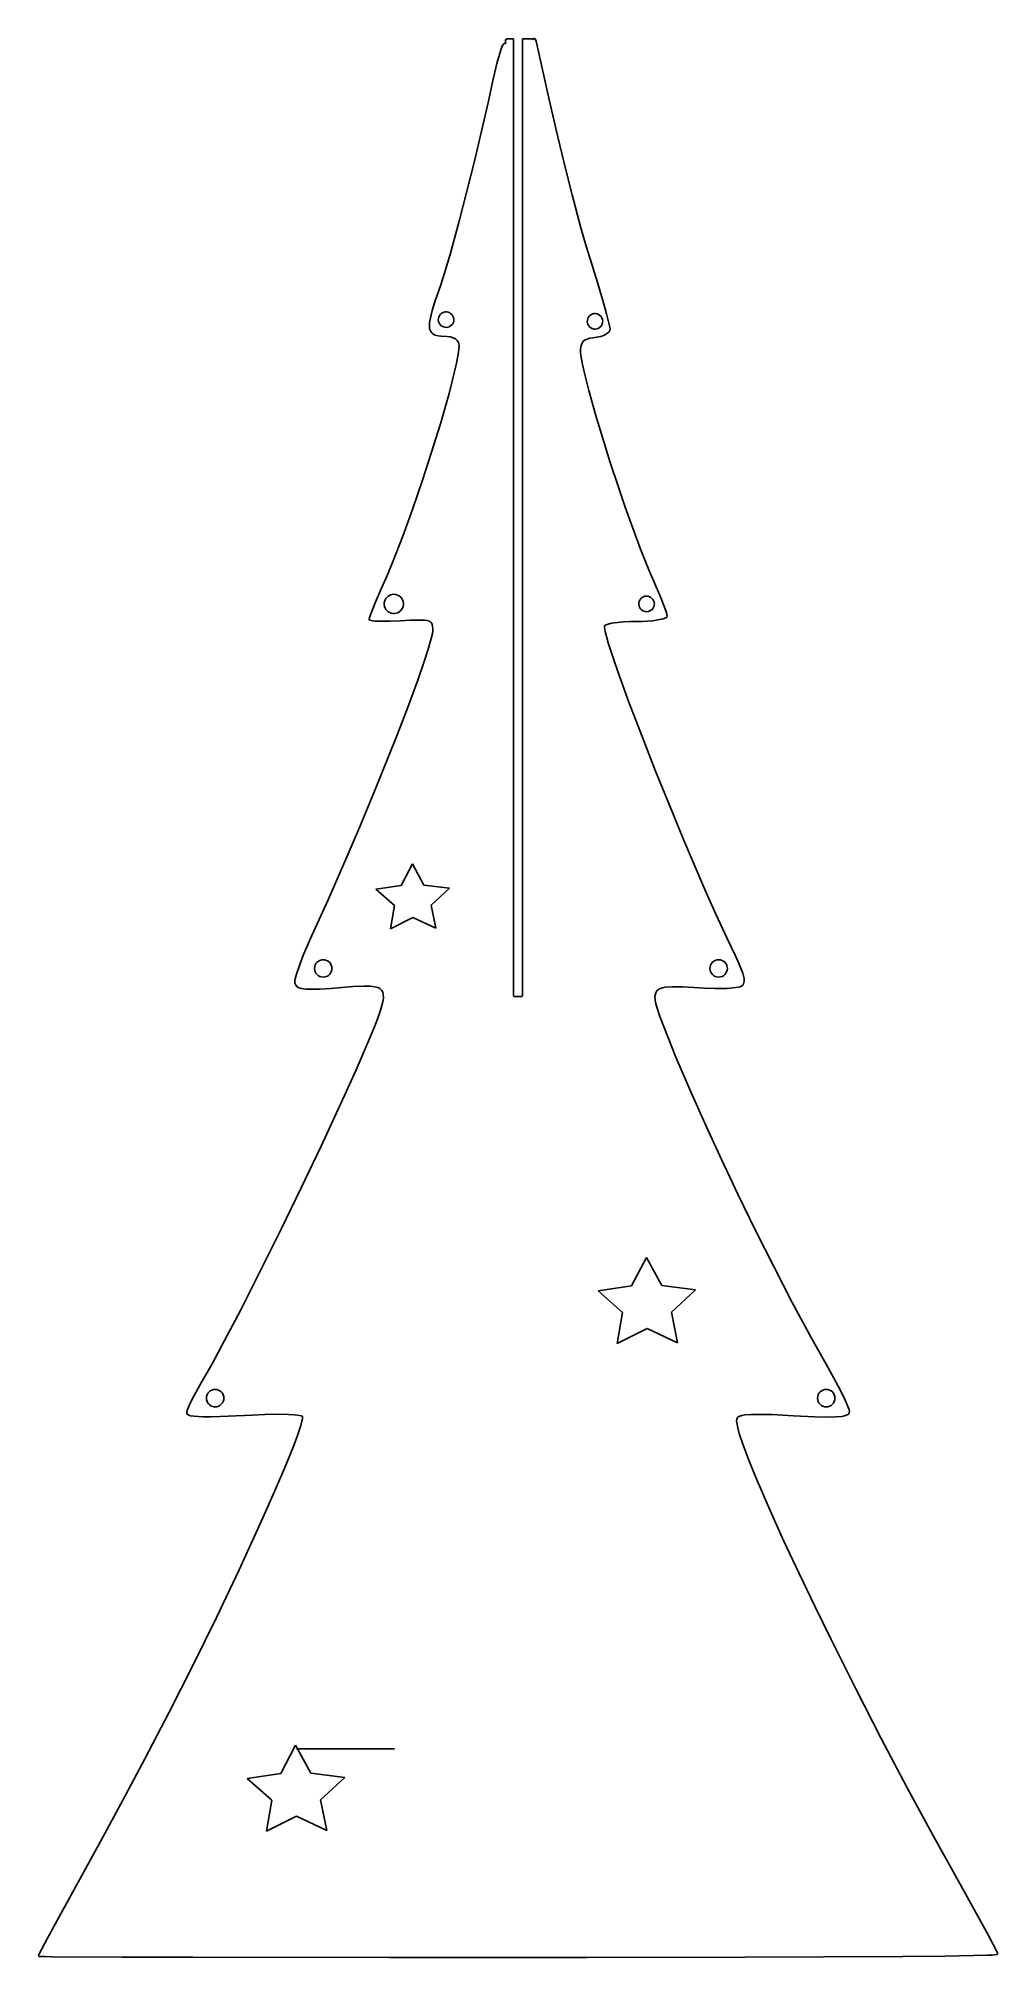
# Model space of a CAD drawing. Extents: x 1 to 549, y 1 to 1099.
import ezdxf

# ---------------------------------------------------------------- set-up
doc = ezdxf.new("R2010")
doc.units = 0

msp = doc.modelspace()

# ---------------------------------------------------------------- linework, layer by layer
at = {"layer": 'Calque 1'}
for p, q in [((268.34224, 1098.94395), (267.960075, 1098.716141)), ((272.37972, 1098.94395), (268.34224, 1098.94395)), ((272.37972, 551.61973), (272.37972, 1098.94395)), ((282.94186, 1098.94395), (277.62074, 1098.94395)), ((277.62074, 1098.94395), (277.62074, 551.61973)), ((283.239672, 1098.783872), (282.94186, 1098.94395)), ((283.41522, 1098.39566), (283.239672, 1098.783872)), ((283.65713, 1098.932514), (283.41522, 1098.39566)), ((284.11285, 1099.28915), (283.65713, 1098.932514)), ((284.649671, 1099.169438), (284.11285, 1099.28915)), ((284.11285, 1099.28915), (284.11285, 1099.28915)), ((284.990572, 1098.743736), (284.649671, 1099.169438)), ((264.321843, 1090.154334), (262.86144, 1084.88693)), ((265.184219, 1092.745709), (264.321843, 1090.154334)), ((266.22557, 1095.26924), (265.184219, 1092.745709)), ((266.81342, 1096.165485), (266.22557, 1095.26924)), ((267.227399, 1096.443327), (266.81342, 1096.165485)), ((267.72005, 1096.38907), (267.227399, 1096.443327)), ((267.80222, 1096.17203), (267.72005, 1096.38907)), ((267.960075, 1098.716141), (267.80222, 1098.16467)), ((267.80222, 1098.16467), (267.80222, 1096.17203)), ((285.37169, 1097.6448), (284.990572, 1098.743736)), ((292.26067, 1066.79346), (285.37169, 1097.6448)), ((262.86144, 1084.88693), (260.401455, 1074.144177)), ((260.401455, 1074.144177), (258.07413, 1063.36886)), ((296.63629, 1047.708185), (292.26067, 1066.79346)), ((258.07413, 1063.36886), (254.153028, 1046.122095)), ((254.153028, 1046.122095), (250.057004, 1028.918521)), ((301.157919, 1028.656092), (296.63629, 1047.708185)), ((250.057004, 1028.918521), (245.78892, 1011.757962)), ((305.923791, 1009.665316), (301.157919, 1028.656092)), ((245.78892, 1011.757962), (241.35164, 994.64024)), ((311.03214, 990.76399), (305.923791, 1009.665316)), ((241.35164, 994.64024), (236.363345, 976.362602)), ((314.062981, 980.3317), (311.03214, 990.76399)), ((317.24646, 969.945222), (314.062981, 980.3317)), ((233.713773, 967.264633), (230.88923, 958.22076)), ((236.363345, 976.362602), (233.713773, 967.264633)), ((320.453467, 959.565791), (317.24646, 969.945222)), ((230.88923, 958.22076), (227.490446, 948.377757)), ((323.55489, 949.15464), (320.453467, 959.565791)), ((227.490446, 948.377757), (225.92333, 943.415898)), ((325.720971, 941.568622), (323.55489, 949.15464)), ((224.384262, 936.612917), (224.258756, 934.819112)), ((224.258756, 934.819112), (224.440272, 933.059271)), ((224.65912, 938.36719), (224.384262, 936.612917)), ((225.92333, 943.415898), (224.65912, 938.36719)), ((229.37429, 938.071277), (229.4366, 938.94803)), ((229.499612, 937.211066), (229.37429, 938.071277)), ((229.4366, 938.94803), (229.636621, 939.76255)), ((229.793502, 936.393601), (229.499612, 937.211066)), ((229.636621, 939.76255), (229.988288, 940.507649)), ((230.236895, 935.645086), (229.793502, 936.393601)), ((229.988288, 940.507649), (230.471318, 941.168718)), ((230.810728, 934.991726), (230.236895, 935.645086)), ((230.471318, 941.168718), (231.065425, 941.731149)), ((231.495938, 934.459726), (230.810728, 934.991726)), ((231.065425, 941.731149), (232.505727, 942.501662)), ((232.27346, 934.075289), (231.495938, 934.459726)), ((233.12423, 933.86462), (232.27346, 934.075289)), ((232.505727, 942.501662), (233.311351, 942.680527)), ((233.311351, 942.680527), (234.14691, 942.70232)), ((234.14691, 942.70232), (235.057611, 942.550018)), ((234.14691, 942.70232), (234.14691, 942.70232)), ((235.679681, 934.225214), (234.862068, 933.928846)), ((235.057611, 942.550018), (235.901786, 942.19996)), ((236.42793, 934.672017), (235.679681, 934.225214)), ((235.901786, 942.19996), (236.654974, 941.681269)), ((237.080445, 935.249956), (236.42793, 934.672017)), ((236.654974, 941.681269), (237.292711, 941.023066)), ((237.610857, 935.939727), (237.080445, 935.249956)), ((237.292711, 941.023066), (237.790534, 940.254473)), ((237.992795, 936.722033), (237.610857, 935.939727)), ((237.790534, 940.254473), (238.12398, 939.404612)), ((238.19989, 937.57757), (237.992795, 936.722033)), ((238.12398, 939.404612), (238.268587, 938.502603)), ((238.268587, 938.502603), (238.19989, 937.57757)), ((314.624599, 937.106234), (314.6867, 937.98323)), ((314.75009, 936.246167), (314.624599, 937.106234)), ((314.6867, 937.98323), (314.886138, 938.797093)), ((315.0441, 935.429047), (314.75009, 936.246167)), ((314.886138, 938.797093), (315.238036, 939.541953)), ((315.487554, 934.680891), (315.0441, 935.429047)), ((315.238036, 939.541953), (315.721812, 940.203086)), ((316.061378, 934.027718), (315.487554, 934.680891)), ((315.721812, 940.203086), (316.316888, 940.765767)), ((316.746498, 933.495545), (316.061378, 934.027718)), ((316.316888, 940.765767), (317.758608, 941.536886)), ((317.758608, 941.536886), (318.564092, 941.715875)), ((318.564092, 941.715875), (319.39855, 941.73752)), ((319.39855, 941.73752), (320.309455, 941.584705)), ((319.39855, 941.73752), (319.39855, 941.73752)), ((320.309455, 941.584705), (321.153707, 941.234397)), ((321.153707, 941.234397), (321.906868, 940.715622)), ((322.329379, 934.284322), (321.676963, 933.706485)), ((321.906868, 940.715622), (322.544501, 940.057409)), ((322.86002, 934.973847), (322.329379, 934.284322)), ((322.544501, 940.057409), (323.04217, 939.288784)), ((323.242647, 935.755747), (322.86002, 934.973847)), ((323.04217, 939.288784), (323.375438, 938.438774)), ((323.45102, 936.61071), (323.242647, 935.755747)), ((323.375438, 938.438774), (323.519867, 937.536407)), ((323.519867, 937.536407), (323.45102, 936.61071)), ((327.62699, 933.91578), (325.720971, 941.568622)), ((224.440272, 933.059271), (225.08648, 931.40689)), ((225.08648, 931.40689), (225.603722, 930.740877)), ((225.603722, 930.740877), (226.219903, 930.201821)), ((226.219903, 930.201821), (227.67311, 929.444915)), ((227.67311, 929.444915), (229.294152, 929.016839)), ((229.294152, 929.016839), (230.93108, 928.79826)), ((230.93108, 928.79826), (234.486289, 928.636889)), ((234.001461, 933.802215), (233.12423, 933.86462)), ((234.862068, 933.928846), (234.001461, 933.802215)), ((234.486289, 928.636889), (236.241737, 928.431039)), ((236.241737, 928.431039), (237.92962, 927.8717)), ((237.92962, 927.8717), (239.166397, 927.203364)), ((239.166397, 927.203364), (240.253938, 926.281686)), ((240.253938, 926.281686), (241.010019, 925.119808)), ((241.010019, 925.119808), (241.206818, 924.4529)), ((241.25242, 923.73087), (241.116295, 921.12815)), ((241.206818, 924.4529), (241.25242, 923.73087)), ((310.778814, 921.573285), (311.091639, 923.475547)), ((311.091639, 923.475547), (311.84863, 925.25584)), ((311.84863, 925.25584), (312.389042, 925.906071)), ((312.389042, 925.906071), (313.022373, 926.430495)), ((313.022373, 926.430495), (314.49512, 927.171259)), ((314.49512, 927.171259), (316.121535, 927.616806)), ((316.121535, 927.616806), (317.75628, 927.90581)), ((317.52384, 933.110389), (316.746498, 933.495545)), ((318.37433, 932.89827), (317.52384, 933.110389)), ((317.75628, 927.90581), (320.041798, 928.202282)), ((319.251455, 932.836228), (318.37433, 932.89827)), ((320.111761, 932.963125), (319.251455, 932.836228)), ((320.041798, 928.202282), (322.315546, 928.6636)), ((320.92901, 933.259648), (320.111761, 932.963125)), ((321.676963, 933.706485), (320.92901, 933.259648)), ((322.315546, 928.6636), (324.483171, 929.426861)), ((324.483171, 929.426861), (326.45032, 930.62916)), ((326.45032, 930.62916), (327.110601, 931.285638)), ((327.110601, 931.285638), (327.559777, 932.093321)), ((327.559777, 932.093321), (327.748393, 932.990579)), ((327.748393, 932.990579), (327.62699, 933.91578)), ((239.80961, 913.40075), (237.781318, 904.637864)), ((240.77721, 918.544165), (239.80961, 913.40075)), ((241.116295, 921.12815), (240.77721, 918.544165)), ((310.791089, 919.623398), (310.778814, 921.573285)), ((311.0094, 917.70023), (310.791089, 919.623398)), ((311.904278, 912.644919), (311.0094, 917.70023)), ((313.001233, 907.635575), (311.904278, 912.644919)), ((237.781318, 904.637864), (235.521163, 895.928857)), ((315.51352, 897.69008), (313.001233, 907.635575)), ((235.521163, 895.928857), (230.57555, 878.61838)), ((319.369167, 883.907158), (315.51352, 897.69008)), ((323.471297, 870.199754), (319.369167, 883.907158)), ((230.57555, 878.61838), (225.582276, 862.415112)), ((327.776712, 856.55411), (323.471297, 870.199754)), ((225.582276, 862.415112), (220.339558, 846.284576)), ((220.339558, 846.284576), (214.836353, 830.237945)), ((332.24221, 842.95647), (327.776712, 856.55411)), ((336.380755, 830.852912), (332.24221, 842.95647)), ((214.836353, 830.237945), (209.06162, 814.28639)), ((340.659971, 818.801412), (336.380755, 830.852912)), ((209.06162, 814.28639), (203.226735, 799.277409)), ((345.137662, 806.82275), (340.659971, 818.801412)), ((349.87163, 794.9377), (345.137662, 806.82275)), ((200.128439, 791.841438), (196.88872, 784.46702)), ((203.226735, 799.277409), (200.128439, 791.841438)), ((354.074325, 785.276536), (349.87163, 794.9377)), ((196.88872, 784.46702), (193.29219, 776.139584)), ((200.559568, 779.854374), (202.123677, 780.716428)), ((202.123677, 780.716428), (202.988842, 780.949269)), ((202.988842, 780.949269), (203.88416, 781.0326)), ((203.88416, 781.0326), (204.99073, 780.931852)), ((203.88416, 781.0326), (203.88416, 781.0326)), ((204.99073, 780.931852), (206.053265, 780.607969)), ((206.053265, 780.607969), (207.03054, 780.079116)), ((356.171456, 780.4325), (354.074325, 785.276536)), ((358.15123, 775.54353), (356.171456, 780.4325)), ((193.29219, 776.139584), (189.9341, 767.71404)), ((198.452722, 775.96515), (198.6266, 776.90986)), ((198.459958, 775.010855), (198.452722, 775.96515)), ((198.63605, 774.072733), (198.459958, 775.010855)), ((198.6266, 776.90986), (198.913082, 777.765942)), ((198.968735, 773.176542), (198.63605, 774.072733)), ((198.913082, 777.765942), (199.343365, 778.550747)), ((199.445754, 772.348043), (198.968735, 773.176542)), ((199.343365, 778.550747), (200.559568, 779.854374)), ((200.054847, 771.612992), (199.445754, 772.348043)), ((200.783752, 770.997148), (200.054847, 771.612992)), ((201.62021, 770.52627), (200.783752, 770.997148)), ((202.507093, 770.193874), (201.62021, 770.52627)), ((203.434312, 770.032125), (202.507093, 770.193874)), ((204.375526, 770.034328), (203.434312, 770.032125)), ((205.304397, 770.193791), (204.375526, 770.034328)), ((206.194587, 770.503819), (205.304397, 770.193791)), ((207.019754, 770.957717), (206.194587, 770.503819)), ((207.753562, 771.548792), (207.019754, 770.957717)), ((207.03054, 780.079116), (207.88133, 779.36346)), ((208.36967, 772.27035), (207.753562, 771.548792)), ((207.88133, 779.36346), (208.501033, 778.616172)), ((208.877454, 773.095229), (208.36967, 772.27035)), ((208.501033, 778.616172), (208.964023, 777.77161)), ((209.219811, 773.995215), (208.877454, 773.095229)), ((208.964023, 777.77161), (209.268848, 776.858503)), ((209.398195, 774.941575), (209.219811, 773.995215)), ((209.268848, 776.858503), (209.414056, 775.905581)), ((209.414056, 775.905581), (209.398195, 774.941575)), ((344.157827, 775.345829), (344.22029, 776.21326)), ((344.278478, 774.494884), (344.157827, 775.345829)), ((344.22029, 776.21326), (344.435259, 777.078964)), ((344.564021, 773.685436), (344.278478, 774.494884)), ((344.435259, 777.078964), (344.828298, 777.866791)), ((344.996233, 772.942497), (344.564021, 773.685436)), ((344.828298, 777.866791), (345.372052, 778.557775)), ((345.55689, 772.291078), (344.996233, 772.942497)), ((345.372052, 778.557775), (346.039166, 779.13295)), ((346.227771, 771.75619), (345.55689, 772.291078)), ((346.039166, 779.13295), (346.802287, 779.57335)), ((346.990652, 771.362844), (346.227771, 771.75619)), ((346.802287, 779.57335), (347.634059, 779.860009)), ((347.82731, 771.13605), (346.990652, 771.362844)), ((347.634059, 779.860009), (348.507128, 779.973961)), ((348.735933, 771.051027), (347.82731, 771.13605)), ((348.507128, 779.973961), (349.39414, 779.89624)), ((349.627734, 771.171705), (348.735933, 771.051027)), ((349.39414, 779.89624), (349.39466, 779.89624)), ((349.39414, 779.89624), (349.39414, 779.89624)), ((349.39466, 779.89624), (349.47269, 779.88849)), ((349.47269, 779.88849), (350.272692, 779.648287)), ((350.474051, 771.476063), (349.627734, 771.171705)), ((350.272692, 779.648287), (351.001929, 779.258624)), ((351.246225, 771.94208), (350.474051, 771.476063)), ((351.001929, 779.258624), (352.185889, 778.116657)), ((351.915594, 772.547736), (351.246225, 771.94208)), ((352.453498, 773.27101), (351.915594, 772.547736)), ((352.185889, 778.116657), (352.900145, 776.634067)), ((352.831277, 774.089882), (352.453498, 773.27101)), ((353.02027, 774.98233), (352.831277, 774.089882)), ((352.900145, 776.634067), (353.04225, 775.818625)), ((353.04225, 775.818625), (353.02027, 774.98233)), ((359.408615, 772.181501), (358.15123, 775.54353)), ((359.962069, 770.476447), (359.408615, 772.181501)), ((360.35316, 768.72948), (359.962069, 770.476447)), ((189.9341, 767.71404), (189.751796, 766.820176)), ((189.751796, 766.820176), (189.888935, 766.420269)), ((189.888935, 766.420269), (190.27207, 766.15651)), ((190.27207, 766.15651), (191.754719, 765.830368)), ((191.754719, 765.830368), (193.26801, 765.679218)), ((193.26801, 765.679218), (196.31408, 765.5767)), ((196.31408, 765.5767), (201.926087, 765.609685)), ((201.926087, 765.609685), (207.532662, 765.847475)), ((207.532662, 765.847475), (213.138132, 766.132425)), ((213.138132, 766.132425), (218.74682, 766.30689)), ((218.74682, 766.30689), (221.556975, 766.215397)), ((221.556975, 766.215397), (222.919327, 766.022664)), ((222.919327, 766.022664), (224.27413, 765.61908)), ((224.27413, 765.61908), (224.814314, 765.305261)), ((224.814314, 765.305261), (225.237097, 764.89371)), ((225.237097, 764.89371), (225.797591, 763.855946)), ((226.044414, 758.542111), (225.38207, 755.66206)), ((225.797591, 763.855946), (226.089865, 762.66286)), ((226.252346, 760.000638), (226.044414, 758.542111)), ((226.089865, 762.66286), (226.24817, 761.47152)), ((226.24817, 761.47152), (226.252346, 760.000638)), ((324.435719, 762.846406), (324.605242, 763.189708)), ((324.45302, 762.02446), (324.435719, 762.846406)), ((324.843108, 759.811487), (324.45302, 762.02446)), ((324.605242, 763.189708), (324.96927, 763.40319)), ((325.380982, 757.597619), (324.843108, 759.811487)), ((324.96927, 763.40319), (326.669545, 764.004665)), ((326.669545, 764.004665), (328.424641, 764.409219)), ((328.424641, 764.409219), (331.95283, 764.92144)), ((331.95283, 764.92144), (335.470505, 765.248942)), ((335.470505, 765.248942), (338.991061, 765.414376)), ((338.991061, 765.414376), (346.05636, 765.53691)), ((346.05636, 765.53691), (352.116261, 765.922572)), ((352.116261, 765.922572), (355.123642, 766.321628)), ((355.123642, 766.321628), (358.08818, 766.96525)), ((358.08818, 766.96525), (359.53156, 767.535927)), ((359.53156, 767.535927), (360.100074, 768.01953)), ((360.100074, 768.01953), (360.35316, 768.72948)), ((223.662208, 749.636081), (221.755965, 743.666705)), ((225.38207, 755.66206), (223.662208, 749.636081)), ((326.65444, 753.20071), (325.380982, 757.597619)), ((329.419066, 744.663274), (326.65444, 753.20071)), ((221.755965, 743.666705), (217.64611, 731.82579)), ((332.350234, 736.186175), (329.419066, 744.663274)), ((338.49971, 719.33094), (332.350234, 736.186175)), ((217.64611, 731.82579), (211.742477, 715.829372)), ((211.742477, 715.829372), (205.621107, 699.914517)), ((346.025232, 699.547069), (338.49971, 719.33094)), ((205.621107, 699.914517), (192.91842, 668.2705)), ((353.74887, 679.84122), (346.025232, 699.547069)), ((361.651586, 660.206756), (353.74887, 679.84122)), ((192.91842, 668.2705), (184.257327, 647.478378)), ((369.71434, 640.63704), (361.651586, 660.206756)), ((184.257327, 647.478378), (175.393256, 626.775767)), ((381.875325, 612.106547), (369.71434, 640.63704)), ((175.393256, 626.775767), (166.296838, 606.17669)), ((208.17433, 614.39265), (214.5357, 626.61929)), ((214.5357, 626.61929), (221.17612, 614.51977)), ((214.5357, 626.61929), (214.5357, 626.61929)), ((166.296838, 606.17669), (156.9387, 585.69517)), ((193.65997, 612.29975), (208.17433, 614.39265)), ((204.28723, 602.93443), (193.65997, 612.29975)), ((221.17612, 614.51977), (235.73493, 612.7111)), ((235.73493, 612.7111), (225.32523, 603.1401)), ((388.176029, 597.937735), (381.875325, 612.106547)), ((201.95714, 589.54145), (204.28723, 602.93443)), ((214.8871, 595.98033), (201.95714, 589.54145)), ((227.96176, 589.7957), (214.8871, 595.98033)), ((225.32523, 603.1401), (227.96176, 589.7957)), ((394.69628, 583.86893), (388.176029, 597.937735)), ((156.9387, 585.69517), (152.214569, 574.72061)), ((399.404211, 574.133367), (394.69628, 583.86893)), ((152.214569, 574.72061), (150.081351, 569.140598)), ((160.75347, 570.970669), (161.610668, 571.429265)), ((161.610668, 571.429265), (162.540421, 571.71239)), ((162.540421, 571.71239), (163.5166, 571.8092)), ((163.5166, 571.8092), (164.492777, 571.712389)), ((163.5166, 571.8092), (163.5166, 571.8092)), ((164.492777, 571.712389), (165.422529, 571.429262)), ((165.422529, 571.429262), (166.279726, 570.970666)), ((387.071706, 570.970847), (387.928992, 571.429412)), ((387.928992, 571.429412), (388.858828, 571.712478)), ((388.858828, 571.712478), (389.83508, 571.8092)), ((389.83508, 571.8092), (390.811259, 571.71239)), ((389.83508, 571.8092), (389.83508, 571.8092)), ((390.811259, 571.71239), (391.741012, 571.429265)), ((391.741012, 571.429265), (392.59821, 570.970669)), ((401.630683, 569.208605), (399.404211, 574.133367)), ((147.514335, 560.922215), (147.302091, 559.624867)), ((148.18523, 563.47482), (147.514335, 560.922215)), ((150.081351, 569.140598), (148.18523, 563.47482)), ((158.53654, 566.81881), (158.633016, 567.79688)), ((158.637796, 565.813283), (158.53654, 566.81881)), ((158.633016, 567.79688), (158.915458, 568.728464)), ((158.928026, 564.876739), (158.637796, 565.813283)), ((158.915458, 568.728464), (159.373044, 569.58738)), ((159.387207, 564.029237), (158.928026, 564.876739)), ((159.373044, 569.58738), (159.994954, 570.347449)), ((159.995317, 563.290837), (159.387207, 564.029237)), ((159.994954, 570.347449), (160.75347, 570.970669)), ((160.732334, 562.681599), (159.995317, 563.290837)), ((161.578235, 562.221581), (160.732334, 562.681599)), ((162.512998, 561.930845), (161.578235, 562.221581)), ((163.5166, 561.82945), (162.512998, 561.930845)), ((164.520201, 561.930847), (163.5166, 561.82945)), ((165.454962, 562.221584), (164.520201, 561.930847)), ((166.300861, 562.681602), (165.454962, 562.221584)), ((166.279726, 570.970666), (167.03824, 570.347445)), ((167.037876, 563.290841), (166.300861, 562.681602)), ((167.645985, 564.02924), (167.037876, 563.290841)), ((167.03824, 570.347445), (167.660148, 569.587377)), ((168.105165, 564.876742), (167.645985, 564.02924)), ((167.660148, 569.587377), (168.117733, 568.728462)), ((168.395394, 565.813285), (168.105165, 564.876742)), ((168.117733, 568.728462), (168.400174, 567.796879)), ((168.49665, 566.81881), (168.395394, 565.813285)), ((168.400174, 567.796879), (168.49665, 566.81881)), ((384.85451, 566.81881), (384.950999, 567.796944)), ((384.95578, 565.813215), (384.85451, 566.81881)), ((384.950999, 567.796944), (385.233477, 568.728582)), ((385.246048, 564.876615), (384.95578, 565.813215)), ((385.233477, 568.728582), (385.691119, 569.587539)), ((385.705286, 564.029075), (385.246048, 564.876615)), ((385.691119, 569.587539), (386.313104, 570.347629)), ((386.313468, 563.290656), (385.705286, 564.029075)), ((386.313104, 570.347629), (387.071706, 570.970847)), ((387.050565, 562.681422), (386.313468, 563.290656)), ((387.896551, 562.221434), (387.050565, 562.681422)), ((388.831399, 561.930756), (387.896551, 562.221434)), ((389.83508, 561.82945), (388.831399, 561.930756)), ((390.838682, 561.930845), (389.83508, 561.82945)), ((391.773445, 562.221581), (390.838682, 561.930845)), ((392.619346, 562.681599), (391.773445, 562.221581)), ((392.59821, 570.970669), (393.356726, 570.347449)), ((393.356363, 563.290837), (392.619346, 562.681599)), ((393.964473, 564.029237), (393.356363, 563.290837)), ((393.356726, 570.347449), (393.978636, 569.58738)), ((394.423654, 564.876739), (393.964473, 564.029237)), ((393.978636, 569.58738), (394.436222, 568.728464)), ((394.713884, 565.813283), (394.423654, 564.876739)), ((394.436222, 568.728464), (394.718664, 567.79688)), ((394.81514, 566.81881), (394.713884, 565.813283)), ((394.718664, 567.79688), (394.81514, 566.81881)), ((403.59393, 564.17246), (401.630683, 569.208605)), ((404.032371, 562.666939), (403.59393, 564.17246)), ((404.372196, 561.114531), (404.032371, 562.666939)), ((404.452208, 559.5541), (404.372196, 561.114531)), ((147.302091, 559.624867), (147.31345, 558.3139)), ((147.31345, 558.3139), (147.817676, 557.15734)), ((147.817676, 557.15734), (148.686509, 556.272545)), ((148.686509, 556.272545), (149.790074, 555.657052)), ((149.790074, 555.657052), (150.9985, 555.3084)), ((150.9985, 555.3084), (153.640273, 554.958419)), ((153.640273, 554.958419), (156.30369, 554.864002)), ((156.30369, 554.864002), (161.63816, 555.02676)), ((161.63816, 555.02676), (167.936836, 555.431787)), ((167.936836, 555.431787), (174.229634, 555.944079)), ((174.229634, 555.944079), (180.520367, 556.414353)), ((180.520367, 556.414353), (186.81285, 556.69333)), ((186.81285, 556.69333), (190.814887, 556.5816)), ((190.814887, 556.5816), (192.783582, 556.325016)), ((192.783582, 556.325016), (194.73639, 555.81689)), ((194.73639, 555.81689), (195.92049, 555.258905)), ((195.92049, 555.258905), (196.902814, 554.403734)), ((196.902814, 554.403734), (197.599424, 553.311013)), ((197.599424, 553.311013), (197.92638, 552.04038)), ((197.958199, 549.849896), (197.646181, 547.679895)), ((197.92638, 552.04038), (197.958199, 549.849896)), ((272.56007, 550.83994), (272.37972, 551.61973)), ((277.44039, 550.83994), (272.56007, 550.83994)), ((277.62074, 551.61973), (277.44039, 550.83994)), ((353.39854, 550.15729), (353.452927, 551.55537)), ((353.741813, 547.351652), (353.39854, 550.15729)), ((353.452927, 551.55537), (353.818725, 552.90945)), ((353.818725, 552.90945), (354.530341, 554.089702)), ((354.530341, 554.089702), (355.62218, 554.9663)), ((355.62218, 554.9663), (357.434415, 555.703875)), ((357.434415, 555.703875), (359.346306, 556.109264)), ((359.346306, 556.109264), (363.2367, 556.37655)), ((363.2367, 556.37655), (369.403439, 556.258681)), ((369.403439, 556.258681), (375.561429, 555.895323)), ((375.561429, 555.895323), (381.721149, 555.50877)), ((381.721149, 555.50877), (387.89308, 555.32132)), ((387.89308, 555.32132), (394.575288, 555.403236)), ((394.575288, 555.403236), (397.906505, 555.635278)), ((397.906505, 555.635278), (401.2132, 556.09905)), ((401.2132, 556.09905), (402.09756, 556.31769)), ((402.09756, 556.31769), (402.929584, 556.688404)), ((402.929584, 556.688404), (403.627918, 557.245806)), ((403.627918, 557.245806), (404.11121, 558.02451)), ((404.11121, 558.02451), (404.452208, 559.5541)), ((194.726925, 538.409927), (192.785185, 533.417282)), ((196.49959, 543.46416), (194.726925, 538.409927)), ((197.646181, 547.679895), (196.49959, 543.46416)), ((354.394909, 544.60245), (353.741813, 547.351652)), ((356.156, 539.22308), (354.394909, 544.60245)), ((360.668581, 527.578924), (356.156, 539.22308)), ((192.785185, 533.417282), (188.69335, 523.52429)), ((365.41745, 516.03121), (360.668581, 527.578924)), ((188.69335, 523.52429), (182.30162, 508.713417)), ((182.30162, 508.713417), (175.714387, 493.986419)), ((373.892369, 496.252242), (365.41745, 516.03121)), ((382.658751, 476.593327), (373.892369, 496.252242)), ((175.714387, 493.986419), (162.15647, 464.70204)), ((391.671256, 457.043182), (382.658751, 476.593327)), ((162.15647, 464.70204), (150.979507, 441.243029)), ((400.88454, 437.59052), (391.671256, 457.043182)), ((150.979507, 441.243029), (139.618124, 417.870835)), ((411.010242, 416.796317), (400.88454, 437.59052)), ((139.618124, 417.870835), (128.056976, 394.596546)), ((421.364127, 396.112537), (411.010242, 416.796317)), ((340.05466, 385.04541), (348.49135, 401.26199)), ((348.49135, 401.26199), (357.29857, 385.21387)), ((348.49135, 401.26199), (348.49135, 401.26199)), ((431.990109, 375.567715), (421.364127, 396.112537)), ((128.056976, 394.596546), (116.28072, 371.43125)), ((320.80467, 382.26986), (340.05466, 385.04541)), ((357.29857, 385.21387), (376.60798, 382.81608)), ((334.89993, 369.84943), (320.80467, 382.26986)), ((376.60798, 382.81608), (362.80107, 370.12229)), ((442.9321, 355.19038), (431.990109, 375.567715)), ((116.28072, 371.43125), (105.325262, 350.518239)), ((331.80968, 352.08618), (334.89993, 369.84943)), ((362.80107, 370.12229), (366.29802, 352.42414)), ((348.95799, 360.62622), (331.80968, 352.08618)), ((366.29802, 352.42414), (348.95799, 360.62622)), ((451.339556, 340.20982), (442.9321, 355.19038)), ((105.325262, 350.518239), (99.695571, 340.14512)), ((93.90896, 329.87048), (89.602406, 322.253649)), ((99.695571, 340.14512), (93.90896, 329.87048)), ((455.52005, 332.707607), (451.339556, 340.20982)), ((459.53315, 325.11418), (455.52005, 332.707607)), ((89.602406, 322.253649), (87.627586, 318.351511)), ((96.70362, 320.80333), (96.804786, 321.808937)), ((96.804787, 319.797724), (96.70362, 320.80333)), ((96.804786, 321.808937), (97.094957, 322.745568)), ((97.094959, 318.861096), (96.804787, 319.797724)), ((97.094957, 322.745568), (97.554108, 323.593156)), ((97.554111, 318.013508), (97.094959, 318.861096)), ((97.554108, 323.593156), (98.162214, 324.331639)), ((98.162214, 324.331639), (98.899249, 324.94095)), ((98.899249, 324.94095), (99.745189, 325.401026)), ((99.745189, 325.401026), (100.680008, 325.691801)), ((100.680008, 325.691801), (101.68368, 325.79321)), ((101.68368, 325.79321), (102.659869, 325.6965)), ((101.68368, 325.79321), (101.68368, 325.79321)), ((102.659869, 325.6965), (103.589651, 325.41347)), ((103.589651, 325.41347), (104.446896, 324.954963)), ((104.446896, 324.954963), (105.205476, 324.33182)), ((105.205476, 324.33182), (105.827464, 323.571815)), ((106.285134, 318.893718), (105.82746, 318.03485)), ((105.827464, 323.571815), (106.285137, 322.712945)), ((106.567672, 319.825271), (106.285134, 318.893718)), ((106.285137, 322.712945), (106.567674, 321.781391)), ((106.66425, 320.80333), (106.567672, 319.825271)), ((106.567674, 321.781391), (106.66425, 320.80333)), ((446.41561, 320.80333), (446.512186, 321.781391)), ((446.512188, 319.825271), (446.41561, 320.80333)), ((446.512186, 321.781391), (446.794723, 322.712945)), ((446.794726, 318.893718), (446.512188, 319.825271)), ((446.794723, 322.712945), (447.252396, 323.571815)), ((447.2524, 318.03485), (446.794726, 318.893718)), ((447.252396, 323.571815), (447.874384, 324.33182)), ((447.874384, 324.33182), (448.632964, 324.954963)), ((448.632964, 324.954963), (449.490209, 325.41347)), ((449.490209, 325.41347), (450.419991, 325.6965)), ((450.419991, 325.6965), (451.39618, 325.79321)), ((451.39618, 325.79321), (452.399772, 325.69171)), ((451.39618, 325.79321), (451.39618, 325.79321)), ((452.399772, 325.69171), (453.334504, 325.400876)), ((453.334504, 325.400876), (454.180357, 324.94077)), ((454.180357, 324.94077), (454.91731, 324.331455)), ((454.91731, 324.331455), (455.525343, 323.592991)), ((455.984433, 318.861222), (455.52534, 318.013674)), ((455.525343, 323.592991), (455.984436, 322.745441)), ((456.274567, 319.797795), (455.984433, 318.861222)), ((455.984436, 322.745441), (456.274568, 321.808867)), ((456.37572, 320.80333), (456.274567, 319.797795)), ((456.274568, 321.808867), (456.37572, 320.80333)), ((462.212254, 319.698095), (459.53315, 325.11418)), ((463.449659, 316.942849), (462.212254, 319.698095)), ((85.446478, 312.977499), (85.398066, 312.287448)), ((85.398066, 312.287448), (85.67328, 311.65247)), ((85.88257, 314.34119), (85.446478, 312.977499)), ((85.67328, 311.65247), (86.586351, 311.093161)), ((87.627586, 318.351511), (85.88257, 314.34119)), ((86.586351, 311.093161), (87.612706, 310.77859)), ((87.612706, 310.77859), (89.75521, 310.45926)), ((89.75521, 310.45926), (94.5975, 310.188482)), ((94.5975, 310.188482), (99.44729, 310.149929)), ((98.162217, 317.275027), (97.554111, 318.013508)), ((98.899252, 316.665717), (98.162217, 317.275027)), ((99.745191, 316.205643), (98.899252, 316.665717)), ((99.44729, 310.149929), (109.14627, 310.42619)), ((100.680009, 315.914869), (99.745191, 316.205643)), ((101.68368, 315.81346), (100.680009, 315.914869)), ((102.659867, 315.910169), (101.68368, 315.81346)), ((103.589648, 316.193199), (102.659867, 315.910169)), ((104.446893, 316.651705), (103.589648, 316.193199)), ((105.205472, 317.274847), (104.446893, 316.651705)), ((105.82746, 318.03485), (105.205472, 317.274847)), ((109.14627, 310.42619), (123.073349, 311.133415)), ((123.073349, 311.133415), (130.039068, 311.428888)), ((130.039068, 311.428888), (137.0102, 311.56824)), ((137.0102, 311.56824), (143.570659, 311.508452)), ((143.570659, 311.508452), (146.844493, 311.330935)), ((146.844493, 311.330935), (150.10036, 310.94864)), ((150.10036, 310.94864), (150.911937, 310.767131)), ((151.354936, 307.718264), (150.65536, 305.10352)), ((150.911937, 310.767131), (151.61706, 310.39105)), ((151.588822, 309.046551), (151.354936, 307.718264)), ((151.61706, 310.39105), (151.588822, 309.046551)), ((400.130311, 307.879625), (400.277716, 308.847486)), ((400.19982, 306.90651), (400.130311, 307.879625)), ((400.277716, 308.847486), (400.700238, 309.698941)), ((400.700238, 309.698941), (401.45608, 310.32284)), ((401.45608, 310.32284), (403.12544, 310.946462)), ((403.12544, 310.946462), (404.879302, 311.276247)), ((404.879302, 311.276247), (408.42878, 311.52845)), ((408.42878, 311.52845), (414.484889, 311.537739)), ((414.484889, 311.537739), (420.538509, 311.355715)), ((420.538509, 311.355715), (432.63764, 310.74813)), ((432.63764, 310.74813), (444.801022, 310.152394)), ((444.801022, 310.152394), (450.886864, 309.992148)), ((447.874388, 317.274847), (447.2524, 318.03485)), ((448.632967, 316.651705), (447.874388, 317.274847)), ((449.490212, 316.193199), (448.632967, 316.651705)), ((450.419993, 315.910169), (449.490212, 316.193199)), ((451.39618, 315.81346), (450.419993, 315.910169)), ((450.886864, 309.992148), (456.97465, 310.03758)), ((452.39977, 315.91496), (451.39618, 315.81346)), ((453.334502, 316.205793), (452.39977, 315.91496)), ((454.180354, 316.665898), (453.334502, 316.205793)), ((454.917307, 317.275212), (454.180354, 316.665898)), ((455.52534, 318.013674), (454.917307, 317.275212)), ((456.97465, 310.03758), (460.293819, 310.301971)), ((460.293819, 310.301971), (461.921656, 310.619724)), ((461.921656, 310.619724), (463.47348, 311.20444)), ((464.52613, 314.12157), (463.449659, 316.942849)), ((463.47348, 311.20444), (464.157863, 311.72164)), ((464.157863, 311.72164), (464.576131, 312.448419)), ((464.706237, 313.282491), (464.52613, 314.12157)), ((464.576131, 312.448419), (464.706237, 313.282491)), ((148.755597, 299.354597), (146.650959, 293.666702)), ((150.65536, 305.10352), (148.755597, 299.354597)), ((400.792183, 303.747148), (400.19982, 306.90651)), ((401.623053, 300.641982), (400.792183, 303.747148)), ((403.62959, 294.52948), (401.623053, 300.641982)), ((146.650959, 293.666702), (142.1241, 282.40774)), ((407.062683, 285.356374), (403.62959, 294.52948)), ((142.1241, 282.40774), (135.693616, 267.315659)), ((410.726485, 276.273515), (407.062683, 285.356374)), ((418.47054, 258.2748), (410.726485, 276.273515)), ((135.693616, 267.315659), (129.056928, 252.313692)), ((427.04592, 239.317242), (418.47054, 258.2748)), ((129.056928, 252.313692), (115.37948, 222.492)), ((435.853361, 220.471012), (427.04592, 239.317242)), ((115.37948, 222.492), (102.400908, 195.177694)), ((444.849856, 201.713752), (435.853361, 220.471012)), ((453.9924, 183.0231), (444.849856, 201.713752)), ((102.400908, 195.177694), (89.043992, 168.0474)), ((468.30053, 154.444084), (453.9924, 183.0231)), ((89.043992, 168.0474), (75.348927, 141.086156)), ((482.891761, 126.00845), (468.30053, 154.444084)), ((75.348927, 141.086156), (61.355906, 114.279)), ((139.26278, 105.8542), (147.69947, 122.0708)), ((147.69947, 122.0708), (156.50669, 106.0237)), ((147.69947, 122.0708), (147.69947, 122.0708)), ((497.777632, 97.726191), (482.891761, 126.00845)), ((61.355906, 114.279), (48.758144, 90.615842)), ((167.670183, 120.089), (148.284426, 120.089)), ((148.284426, 120.089), (162.145867, 120.089)), ((158.635215, 120.089), (176.044145, 120.089)), ((162.145867, 120.089), (158.635215, 120.089)), ((176.512277, 120.089), (167.670183, 120.089)), ((176.044145, 120.089), (193.260189, 120.089)), ((184.98267, 120.089), (176.512277, 120.089)), ((204.308822, 120.089), (184.98267, 120.089)), ((193.260189, 120.089), (190.158065, 120.089)), ((190.158065, 120.089), (204.308822, 120.089)), ((120.01279, 103.0792), (139.26278, 105.8542)), ((134.10754, 90.6582), (120.01279, 103.0792)), ((156.50669, 106.0237), (175.8161, 103.6249)), ((175.8161, 103.6249), (162.00919, 90.9316)), ((48.758144, 90.615842), (36.020151, 67.028012)), ((131.0178, 72.8955), (134.10754, 90.6582)), ((162.00919, 90.9316), (165.50614, 73.2329)), ((512.96968, 69.6073), (497.777632, 97.726191)), ((148.16559, 81.4355), (131.0178, 72.8955)), ((165.50614, 73.2329), (148.16559, 81.4355)), ((36.020151, 67.028012), (10.267035, 20.0036)), ((526.067569, 46.019137), (512.96968, 69.6073)), ((539.20322, 22.4531), (526.067569, 46.019137)), ((544.223529, 13.234925), (539.20322, 22.4531)), ((5.457662, 11.192787), (0.802496, 2.3003)), ((10.267035, 20.0036), (5.457662, 11.192787)), ((549.04913, 3.9152), (544.223529, 13.234925)), ((0.802496, 2.3003), (0.512693, 1.566325)), ((0.512693, 1.566325), (0.552524, 1.290359)), ((0.552524, 1.290359), (0.935821, 1.2213)), ((0.935821, 1.2213), (4.522114, 1.079262)), ((4.522114, 1.079262), (8.115228, 1.0384)), ((8.115228, 1.0384), (48.487918, 0.800112)), ((48.487918, 0.800112), (88.8612, 0.6813)), ((88.8612, 0.6813), (201.632065, 0.515987)), ((201.632065, 0.515987), (314.40299, 0.5087)), ((314.40299, 0.5087), (404.842782, 0.688062)), ((404.842782, 0.688062), (495.28136, 1.1717)), ((495.28136, 1.1717), (519.488879, 1.40655)), ((519.488879, 1.40655), (543.69339, 1.8337)), ((543.69339, 1.8337), (546.470976, 1.925625)), ((546.470976, 1.925625), (549.22742, 2.1995)), ((549.438601, 3.0146), (549.04913, 3.9152)), ((549.22742, 2.1995), (549.49086, 2.570094)), ((549.49086, 2.570094), (549.438601, 3.0146))]:
    msp.add_line(p, q, dxfattribs=at)

doc.saveas('drawing.dxf')
